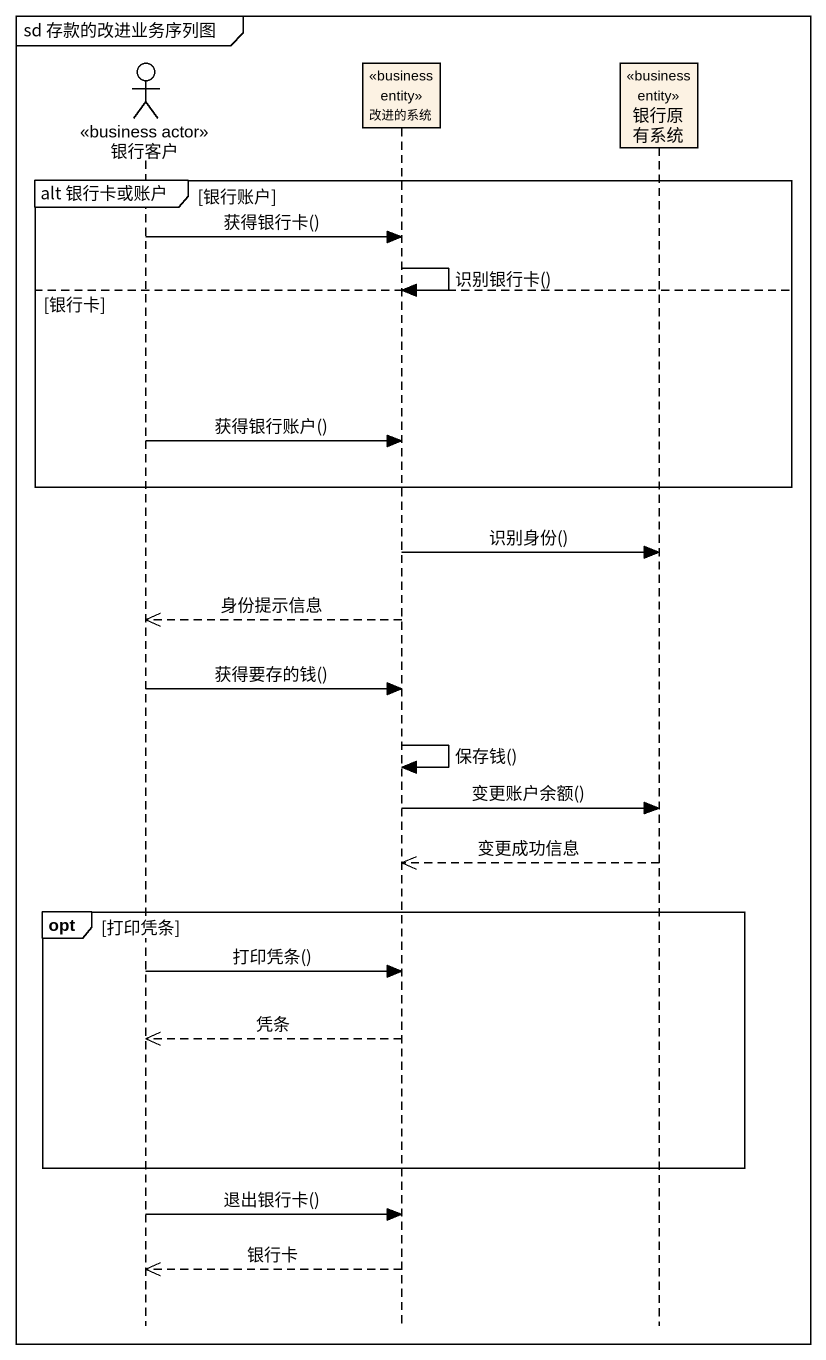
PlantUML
@startuml
mainframe sd 存款的改进业务序列图
hide footbox
actor 银行客户 <<business actor>>
participant 改进的系统 <<business entity>>
participant 银行原有系统 <<business entity>>

group alt 银行卡或账户 [银行账户]
  银行客户 -> 改进的系统 : 获得银行卡()
  改进的系统 -> 改进的系统 : 识别银行卡()
else 银行卡
  银行客户 -> 改进的系统 : 获得银行账户()
end
改进的系统 -> 银行原有系统 : 识别身份()
改进的系统 -->> 银行客户 : 身份提示信息
银行客户 -> 改进的系统 : 获得要存的钱()
改进的系统 -> 改进的系统 : 保存钱()
改进的系统 -> 银行原有系统 : 变更账户余额()
银行原有系统 -->> 改进的系统 : 变更成功信息
opt 打印凭条
  银行客户 -> 改进的系统 : 打印凭条()
  改进的系统 -->> 银行客户 : 凭条
end
银行客户 -> 改进的系统 : 退出银行卡()
改进的系统 -->> 银行客户 : 银行卡
@enduml
